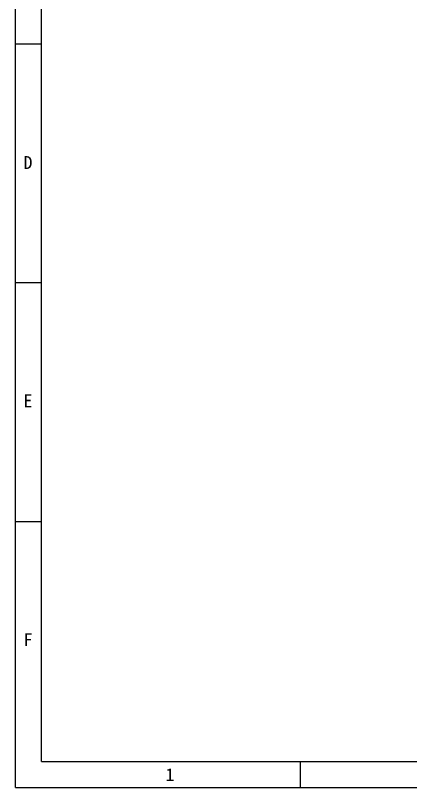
# Model space of a CAD drawing. Extents: x 5 to 415, y 5 to 292.
# Drawn here: x 5 to 81.3, y 5 to 154 of the extents above; entities that cross this region are included whole.
import ezdxf

# ---------------------------------------------------------------- set-up
doc = ezdxf.new("R2010")
doc.units = 0
doc.layers.add('DRW0001_DXF_FORMAT', color=7, linetype='CONTINUOUS')
doc.styles.get("Standard").update_dxf_attribs({"font": 'simfang.ttf'})

msp = doc.modelspace()

# ---------------------------------------------------------------- linework, layer by layer
at = {"layer": 'DRW0001_DXF_FORMAT', "color": 2, "linetype": 'Continuous'}
for q in [(5, 292), (415, 5)]:
    msp.add_line((5, 5), q, dxfattribs=at)
at = {"layer": 'DRW0001_DXF_FORMAT', "color": 7, "linetype": 'Continuous'}
for p, q in [((10, 10), (10, 287)), ((10, 148.5), (5, 148.5)), ((10, 102.4), (5, 102.4)), ((10, 56.3), (5, 56.3)), ((10, 10), (410, 10)), ((60, 5), (60, 10))]:
    msp.add_line(p, q, dxfattribs=at)

# ---------------------------------------------------------------- texts
at = {"layer": 'DRW0001_DXF_FORMAT', "color": 2, "linetype": 'Continuous', "char_height": 2.5, "width": 1.83594, "attachment_point": 1}
for s, insert in [('D', (6.581, 126.9)), ('E', (6.581, 80.9)), ('F', (6.581, 34.8)), ('1', (33.983, 8.734))]:
    msp.add_mtext(s, dxfattribs=dict(at, insert=insert))

doc.saveas('drawing.dxf')
